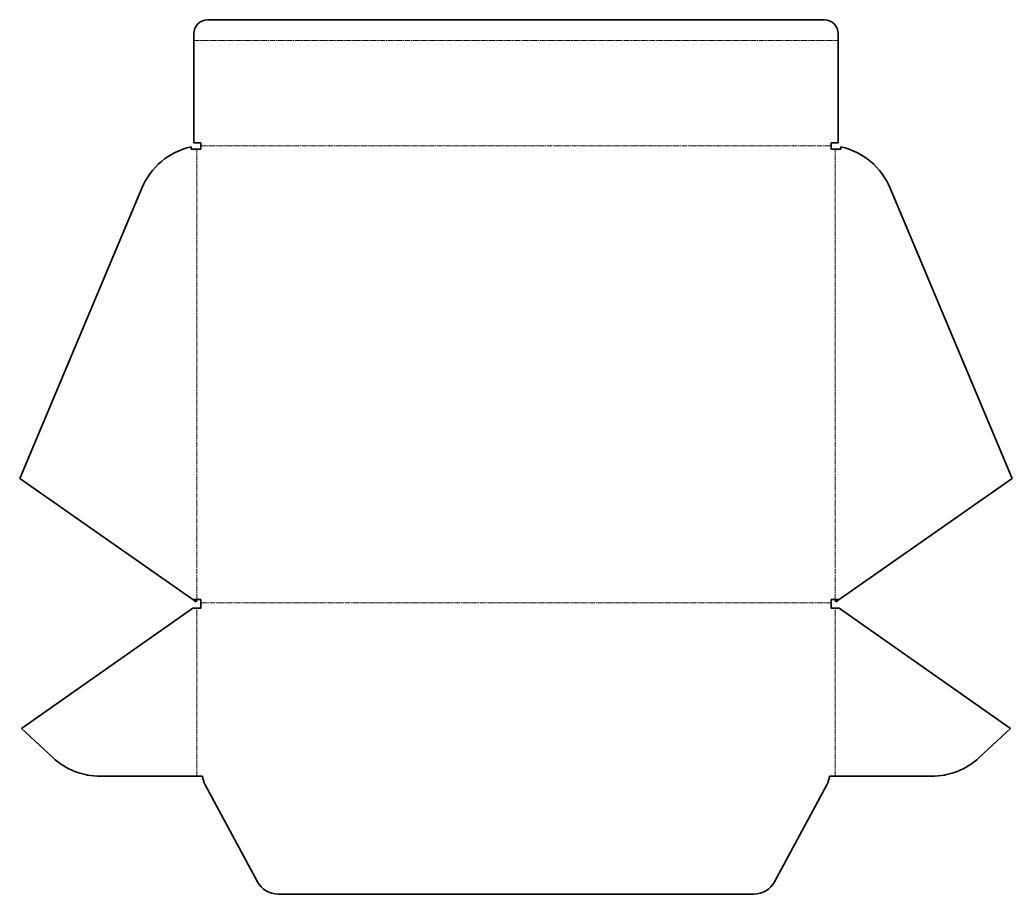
# Model space of a CAD drawing. Header units: millimetres. Extents: x 0 to 423, y 0 to 373.
import ezdxf

# ---------------------------------------------------------------- set-up
doc = ezdxf.new("R2010")
doc.units = ezdxf.units.MM
doc.linetypes.add('Chain', pattern=[13.68, 9.12, -1.14, 2.28, -1.14])
doc.layers.add('SIMUMAK Bend Centerline (ISO)', color=7, linetype='Chain', lineweight=9)
doc.layers.add('SIMUMAK Visible (ISO)', color=7, linetype='Continuous', lineweight=35)

# ---------------------------------------------------------------- blocks, each defined once
blk = doc.blocks.new('3DF-V016-REPF004_Sheet_3_3DF-V016-REPF004~2')
at = {"layer": 'SIMUMAK Bend Centerline (ISO)', "ltscale": 0.263158}
for p, q in [((-137.5, 177.65), (137.5, 177.65)), ((-136.2, -60.82), (-136.2, 131.31)), ((-134.5, 132.63), (134.5, 132.63)), ((136.2, -60.82), (136.2, 131.31)), ((134.5, -62.14), (-134.5, -62.14)), ((-136.2, -136.13), (-136.2, -64.51)), ((136.2, -136.13), (136.2, -64.51))]:
    blk.add_line(p, q, dxfattribs=at)
at = {"layer": 'SIMUMAK Visible (ISO)'}
for p, q in [((-131.5, 186.4), (131.5, 186.4)), ((-137.5, 180.4), (-137.5, 133.95)), ((137.5, 133.95), (137.5, 180.4)), ((-138.64, 131.31), (-138.64, 132.25)), ((-134.5, 131.31), (-138.64, 131.31)), ((-137.5, 133.95), (-134.5, 133.95)), ((-134.5, 133.95), (-134.5, 131.31)), ((134.5, 131.31), (134.5, 133.95)), ((134.5, 133.95), (137.5, 133.95)), ((138.64, 131.31), (134.5, 131.31)), ((138.64, 132.25), (138.64, 131.31)), ((-159.68, 114.62), (-211.71, -9.13)), ((159.68, 114.62), (211.71, -9.13)), ((-211.71, -9.13), (-137.89, -60.82)), ((211.71, -9.13), (137.89, -60.82)), ((-137.89, -60.82), (-134.5, -60.82)), ((-134.5, -60.82), (-134.5, -64.51)), ((134.5, -64.51), (134.5, -60.82)), ((137.89, -60.82), (134.5, -60.82)), ((-137.89, -64.51), (-211.07, -115.74)), ((-134.5, -64.51), (-137.89, -64.51)), ((134.5, -64.51), (137.89, -64.51)), ((137.89, -64.51), (211.07, -115.74)), ((-211.07, -115.74), (-197.68, -128.14)), ((211.07, -115.74), (197.68, -128.14)), ((-177.3, -136.13), (-133.75, -136.13)), ((-132.62, -139.73), (-110.33, -181.14)), ((110.33, -181.14), (132.62, -139.73)), ((177.3, -136.13), (133.75, -136.13)), ((-101.53, -186.4), (101.53, -186.4))]:
    blk.add_line(p, q, dxfattribs=at)
at = {"layer": 'SIMUMAK Visible (ISO)', "extrusion": (0, 0, -1)}
for centre, radius, start, end in [((131.5, 180.4), 6, 0, 90), ((-131.5, 180.4), 6, 90, 180), ((132.03, 102.99), 30, 22.804, 77.2578), ((-132.03, 102.99), 30, 102.7422, 157.196), ((177.3, -106.13), 30, 270, 312.804), ((-177.3, -106.13), 30, 227.196, 270), ((123.82, -134.99), 10, 331.7094, 353.4441), ((-123.82, -134.99), 10, 186.5559, 208.2906), ((101.53, -176.4), 10, 270, 331.7094), ((-101.53, -176.4), 10, 208.2906, 270)]:
    blk.add_arc(centre, radius, start, end, dxfattribs=at)
at = {"layer": 'SIMUMAK Visible (ISO)'}
for points in [[(-137.89, -60.82), (-137.6, -61.1), (-137.31, -61.39), (-137.05, -61.68)], [(-137.89, -60.82), (-137.3, -61.1), (-136.76, -61.39), (-136.41, -61.68)], [(-136.41, -61.68), (-136.76, -61.68), (-136.93, -61.68), (-137.05, -61.68)], [(-136.2, -60.82), (-136.2, -61.12), (-136.26, -61.43), (-136.41, -61.68)], [(136.41, -61.68), (136.26, -61.43), (136.2, -61.12), (136.2, -60.82)], [(137.89, -60.82), (137.3, -61.1), (136.76, -61.39), (136.41, -61.68)], [(137.05, -61.68), (136.93, -61.68), (136.76, -61.68), (136.41, -61.68)], [(137.89, -60.82), (137.6, -61.1), (137.31, -61.39), (137.05, -61.68)]]:
    blk.add_open_spline(points, degree=3, dxfattribs=at)

msp = doc.modelspace()

# ---------------------------------------------------------------- block references
msp.add_blockref('3DF-V016-REPF004_Sheet_3_3DF-V016-REPF004~2', (211.71, 186.4))

doc.saveas('drawing.dxf')
